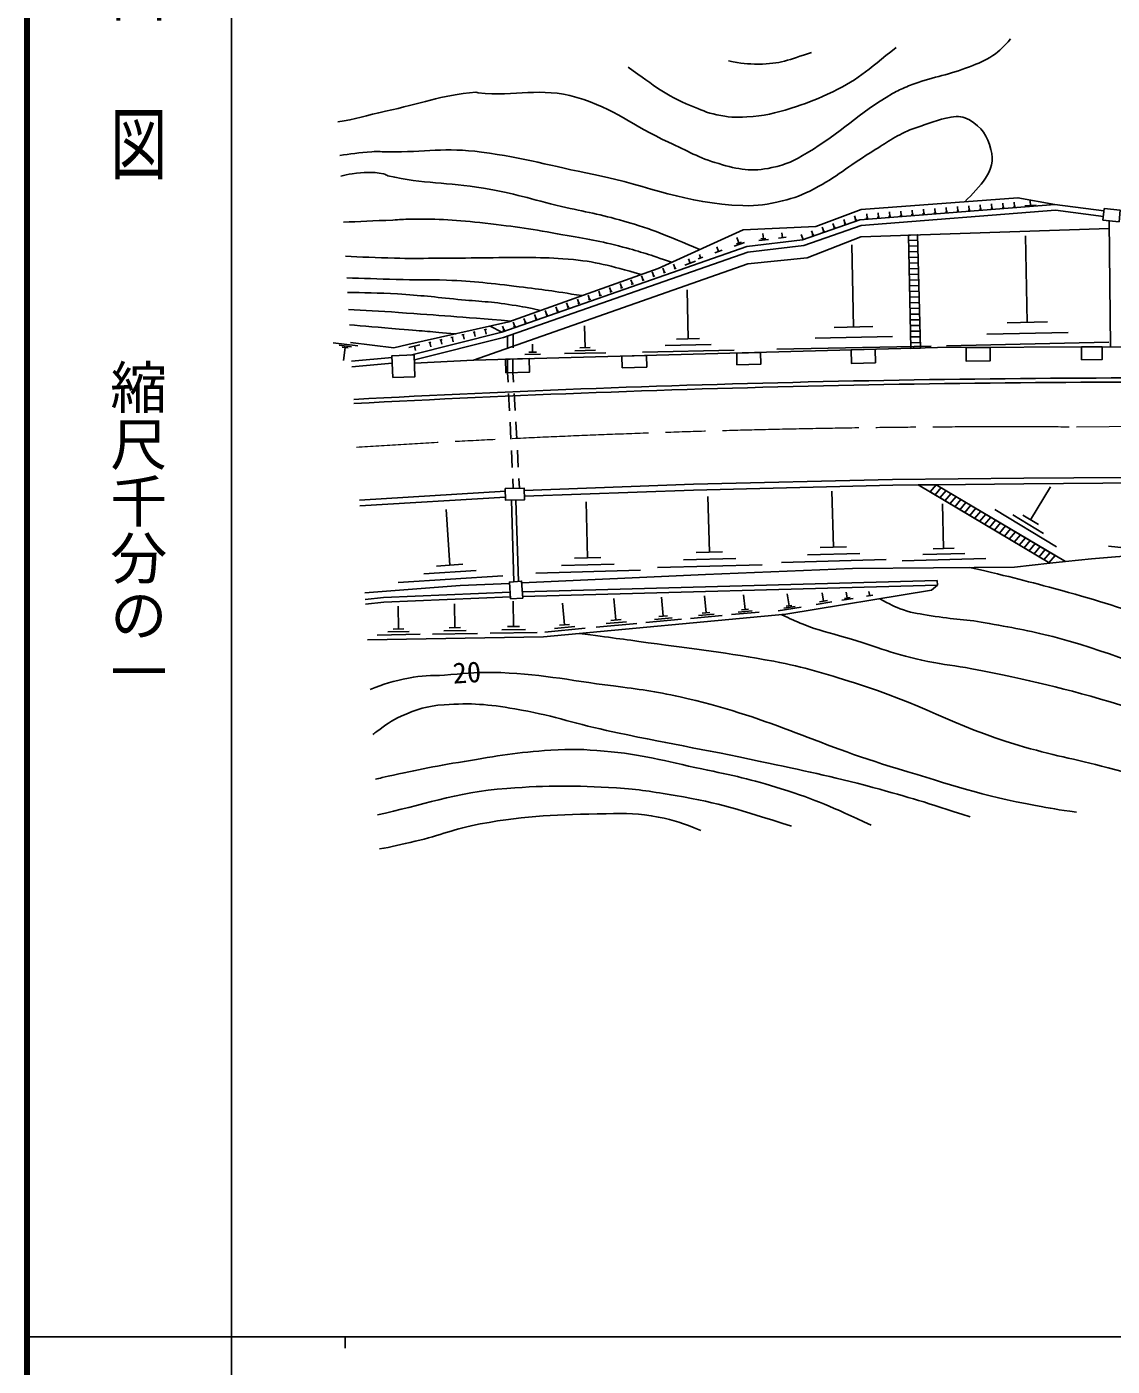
# Model space of a CAD drawing. Units: millimetres, scale not verified. Extents: x 40000 to 680000, y 20000 to 380000.
# Drawn here: x 40000 to 135418, y 202409 to 320192 of the extents above; entities that cross this region are included whole.
import ezdxf
from ezdxf.enums import TextEntityAlignment as Align

# ---------------------------------------------------------------- set-up
doc = ezdxf.new("R2010")
doc.units = ezdxf.units.MM
doc.header["$LTSCALE"] = 1000
doc.linetypes.add('CHAIN', pattern=[18.5, 12, -1.5, 3.5, -1.5])
for name, color, linetype, lineweight in [('M-BGD', 7, 'Continuous', 25), ('M-BMK', 2, 'CHAIN', 13), ('M-TTL', 2, 'Continuous', 140), ('M-TTL-BAND', 7, 'Continuous', 25)]:
    doc.layers.add(name, color=color, linetype=linetype, lineweight=lineweight)
doc.styles.add('@ＭＳ ゴシック', font='')
doc.styles.add('ＭＳ ゴシック', font='')
doc.styles.get('@ＭＳ ゴシック').set_extended_font_data('@MS Gothic')
doc.styles.get('ＭＳ ゴシック').set_extended_font_data('MS Gothic')

msp = doc.modelspace()

# ---------------------------------------------------------------- linework, layer by layer
at = {"layer": 'M-BGD'}
for p, q in [((115864, 303510), (115833, 303909)), ((116861, 303588), (116830, 303987)), ((117858, 303666), (117827, 304065)), ((118855, 303744), (118824, 304143)), ((119852, 303822), (119820, 304221)), ((120948, 303908), (120749, 303892)), ((120849, 303900), (120817, 304299)), ((121945, 303986), (121746, 303970)), ((121846, 303978), (121814, 304377)), ((122942, 304064), (122743, 304048)), ((122843, 304056), (122811, 304455)), ((123939, 304142), (123740, 304126)), ((123840, 304134), (123808, 304533)), ((124936, 304220), (124737, 304204)), ((124836, 304212), (124805, 304611)), ((125933, 304298), (125734, 304282)), ((125833, 304290), (125802, 304689)), ((126930, 304376), (126731, 304360)), ((126830, 304368), (126799, 304767)), ((128725, 304516), (127728, 304438)), ((128226, 304477), (128195, 304876)), ((134688, 304013), (130380, 304559)), ((134640, 303521), (130419, 304061)), ((111004, 302525), (110872, 302903)), ((111948, 302856), (111816, 303233)), ((112042, 302889), (111854, 302823)), ((112892, 303186), (112760, 303564)), ((112986, 303219), (112798, 303153)), ((113970, 303362), (113770, 303346)), ((113870, 303354), (113839, 303753)), ((114967, 303440), (114767, 303424)), ((114867, 303432), (114836, 303831)), ((115964, 303518), (115764, 303502)), ((116961, 303596), (116761, 303580)), ((117957, 303674), (117758, 303658)), ((118954, 303752), (118755, 303736)), ((119951, 303830), (119752, 303814)), ((135266, 292048), (135157, 303137)), ((102599, 301182), (102434, 301652)), ((104965, 301584), (104540, 301533)), ((104752, 301558), (104699, 302011)), ((106756, 301682), (106091, 301603)), ((106424, 301642), (106371, 302085)), ((108218, 301550), (108086, 301928)), ((108267, 301567), (108170, 301533)), ((109116, 301865), (108984, 302242)), ((109211, 301898), (109022, 301832)), ((110060, 302195), (109928, 302573)), ((110155, 302228), (109966, 302162)), ((111099, 302559), (110910, 302492)), ((127956, 294200), (127797, 301813)), ((101134, 300537), (100493, 300313)), ((100813, 300425), (100664, 300852)), ((103081, 301218), (102199, 300910)), ((102819, 301259), (102378, 301105)), ((105190, 301496), (104341, 301395)), ((112684, 293788), (112534, 301022)), ((117522, 301412), (118316, 301433)), ((117532, 300912), (118328, 300933)), ((117543, 300412), (118341, 300433)), ((97001, 298935), (96865, 299311)), ((98788, 299581), (97847, 299241)), ((98318, 299411), (98182, 299787)), ((99444, 299946), (99014, 299796)), ((99229, 299871), (99129, 300158)), ((117554, 299912), (118353, 299934)), ((117565, 299412), (118366, 299434)), ((94180, 297916), (94044, 298292)), ((95120, 298255), (94984, 298632)), ((95214, 298289), (95026, 298221)), ((96061, 298595), (95925, 298972)), ((96155, 298629), (95967, 298561)), ((97095, 298969), (96907, 298901)), ((117575, 298912), (118378, 298934)), ((117586, 298413), (118391, 298434)), ((90418, 296556), (90282, 296932)), ((91358, 296896), (91222, 297272)), ((91452, 296930), (91264, 296862)), ((92299, 297236), (92163, 297612)), ((92393, 297270), (92205, 297202)), ((93239, 297576), (93103, 297952)), ((93333, 297610), (93145, 297542)), ((94274, 297950), (94086, 297882)), ((98137, 292753), (98048, 297057)), ((117597, 297913), (118403, 297934)), ((117607, 297413), (118416, 297434)), ((117618, 296913), (118428, 296935)), ((87596, 295537), (87460, 295913)), ((88537, 295876), (88401, 296253)), ((88631, 295910), (88443, 295842)), ((89477, 296216), (89341, 296593)), ((89571, 296250), (89383, 296182)), ((90512, 296590), (90324, 296522)), ((117629, 296413), (118441, 296435)), ((117640, 295913), (118453, 295935)), ((83834, 294177), (83698, 294553)), ((84775, 294517), (84639, 294893)), ((84869, 294551), (84681, 294483)), ((85715, 294857), (85579, 295233)), ((85809, 294891), (85621, 294823)), ((86656, 295197), (86520, 295573)), ((86750, 295231), (86562, 295163)), ((87690, 295571), (87502, 295503)), ((117650, 295413), (118466, 295435)), ((117661, 294913), (118478, 294935)), ((73505, 292247), (82372, 294247)), ((81771, 293340), (73729, 291324)), ((79232, 293317), (79427, 293362)), ((79330, 293340), (79420, 292950)), ((80206, 293544), (80401, 293589)), ((80304, 293566), (80394, 293177)), ((81771, 293340), (80725, 293876)), ((81953, 293497), (81817, 293874)), ((82047, 293531), (81859, 293463)), ((82894, 293837), (82758, 294214)), ((82988, 293871), (82800, 293803)), ((83928, 294211), (83740, 294143)), ((89081, 291972), (89041, 293902)), ((114380, 293824), (110989, 293753)), ((117672, 294413), (118491, 294435)), ((117683, 293913), (118503, 293935)), ((117693, 293414), (118516, 293436)), ((131544, 293323), (124407, 293174)), ((129740, 294238), (126172, 294163)), ((66939, 292402), (69092, 292141)), ((67460, 292193), (68536, 292063)), ((72275, 291948), (68450, 292441)), ((73505, 292247), (72275, 291948)), ((73583, 292002), (74557, 292229)), ((74070, 292116), (74161, 291726)), ((81915, 292861), (74073, 290895)), ((75336, 292410), (75531, 292456)), ((75434, 292433), (75525, 292043)), ((76310, 292637), (76505, 292682)), ((76408, 292660), (76499, 292270)), ((77284, 292864), (77479, 292909)), ((77382, 292886), (77472, 292497)), ((78258, 293090), (78453, 293136)), ((78356, 293113), (78446, 292723)), ((82255, 291877), (82247, 292977)), ((82761, 293157), (82750, 291973)), ((84468, 291573), (84453, 292295)), ((100166, 292257), (96131, 292173)), ((99146, 292774), (97129, 292732)), ((119503, 292121), (105941, 291839)), ((116094, 292955), (109313, 292814)), ((117704, 292914), (118528, 292936)), ((117715, 292414), (118541, 292436)), ((135132, 292446), (120859, 292148)), ((67711, 292017), (68250, 291952)), ((67981, 291984), (67842, 290836)), ((72108, 291112), (68544, 290800)), ((82740, 290973), (82728, 289790)), ((85148, 291407), (83796, 291379)), ((84806, 291580), (84130, 291566)), ((90900, 291527), (87281, 291451)), ((89990, 291749), (88181, 291711)), ((89533, 291981), (88628, 291962)), ((102194, 291761), (94125, 291594)), ((72126, 290612), (68573, 290301)), ((79279, 290885), (74083, 290624)), ((82272, 289778), (82263, 290877)), ((82312, 288932), (82272, 289778)), ((82728, 289790), (82777, 288943)), ((82431, 286435), (82360, 287933)), ((82835, 287944), (82922, 286447)), ((82550, 283937), (82479, 285436)), ((82980, 285448), (83067, 283951)), ((82669, 281440), (82598, 282939)), ((83124, 282953), (83211, 281455)), ((82757, 279596), (82717, 280441)), ((83269, 280457), (83318, 279610)), ((82071, 279342), (69244, 278566)), ((110910, 274432), (110771, 279343)), ((119948, 279927), (118352, 279912)), ((118352, 279912), (129939, 273015)), ((120383, 279668), (119843, 279025)), ((127646, 280000), (119948, 279927)), ((130506, 273643), (119948, 279927)), ((119948, 279927), (131315, 273161)), ((120818, 279409), (120279, 278766)), ((121254, 279150), (120714, 278507)), ((145207, 280128), (127646, 280000)), ((128248, 276826), (129998, 279730)), ((82084, 278842), (69273, 278067)), ((82821, 271396), (82602, 278563)), ((83220, 271424), (83002, 278573)), ((89304, 273499), (89165, 278410)), ((100008, 273989), (99869, 278899)), ((120601, 274322), (120489, 278250)), ((121689, 278891), (121149, 278247)), ((122124, 278632), (121584, 277988)), ((122559, 278373), (122020, 277729)), ((122995, 278114), (122455, 277470)), ((77176, 272848), (76857, 277750)), ((123430, 277855), (122890, 277211)), ((123865, 277596), (123326, 276952)), ((124300, 277336), (123761, 276693)), ((124736, 277077), (124196, 276434)), ((125171, 276818), (124631, 276175)), ((130533, 274460), (125089, 277741)), ((129391, 275643), (126669, 277284)), ((128929, 276416), (127568, 277237)), ((125606, 276559), (125067, 275916)), ((126042, 276300), (125502, 275657)), ((126477, 276041), (125937, 275397)), ((126912, 275782), (126372, 275138)), ((112061, 274465), (109759, 274399)), ((127347, 275523), (126808, 274879)), ((127783, 275264), (127243, 274620)), ((128218, 275005), (127678, 274361)), ((128653, 274746), (128113, 274102)), ((129088, 274486), (128549, 273843)), ((142725, 273673), (135094, 274517)), ((90455, 273532), (88154, 273466)), ((102328, 273440), (97724, 273310)), ((101159, 274021), (98857, 273956)), ((115549, 273335), (106341, 273074)), ((113230, 273884), (108626, 273753)), ((124312, 273444), (116946, 273235)), ((122456, 273883), (118774, 273779)), ((121522, 274348), (119680, 274296)), ((129524, 274227), (128984, 273584)), ((129959, 273968), (129419, 273325)), ((130394, 273709), (129855, 273066)), ((79514, 272385), (74918, 272086)), ((78325, 272923), (76027, 272773)), ((93943, 272402), (84736, 272141)), ((91624, 272951), (87020, 272820)), ((104647, 272892), (95440, 272630)), ((129939, 273015), (131315, 273161)), ((81852, 271921), (72660, 271323)), ((120040, 271497), (83564, 270506)), ((120051, 271097), (83592, 270107)), ((91795, 268028), (91617, 269925)), ((95941, 268361), (95784, 270038)), ((99711, 268664), (99573, 270141)), ((103141, 268939), (103019, 270235)), ((107019, 269273), (106844, 270342)), ((110395, 269741), (109700, 269627)), ((110048, 269684), (109926, 270425)), ((112632, 269917), (111664, 269758)), ((112369, 270006), (111885, 269927)), ((112127, 269967), (112042, 270483)), ((114382, 270203), (113811, 270109)), ((114097, 270156), (114034, 270537)), ((72679, 267240), (72645, 269252)), ((77637, 267349), (77602, 269460)), ((82790, 267461), (82753, 269676)), ((87264, 267604), (87087, 269501)), ((100057, 268696), (99365, 268632)), ((104386, 268729), (101956, 268502)), ((103763, 268834), (102548, 268720)), ((103444, 268968), (102837, 268911)), ((108064, 269170), (106061, 268842)), ((107541, 269221), (106540, 269058)), ((107269, 269314), (106768, 269232)), ((110773, 269613), (109383, 269385)), ((83309, 267470), (82271, 267452)), ((88176, 267450), (86397, 267284)), ((87709, 267646), (86820, 267562)), ((93618, 267721), (90061, 267388)), ((92707, 267875), (90928, 267708)), ((92240, 268070), (91351, 267987)), ((97552, 268089), (94408, 267795)), ((96747, 268225), (95174, 268078)), ((96334, 268398), (95548, 268324)), ((101131, 268424), (98361, 268165)), ((100421, 268544), (99036, 268414)), ((74574, 266769), (70801, 266705)), ((73626, 267004), (71740, 266973)), ((73150, 267248), (72207, 267232)), ((79626, 266854), (75667, 266787)), ((78632, 267101), (76652, 267068)), ((78132, 267357), (77143, 267340)), ((84876, 266942), (80723, 266872)), ((83833, 267202), (81757, 267167)), ((89087, 267296), (85530, 266963))]:
    msp.add_line(p, q, dxfattribs=at)
for points in [[(82372, 294247), (95492, 298951), (102975, 302334), (109364, 302617), (113347, 304111), (127135, 305152), (130380, 304559)], [(130380, 304559), (113246, 303219), (108189, 301449), (103286, 300866), (81771, 293340)], [(130419, 304061), (113350, 302726), (108303, 300959), (103399, 300376), (81915, 292861)], [(79279, 290885), (103395, 299333), (108606, 299876), (113323, 301736), (135164, 302456)], [(135266, 292048), (120071, 291977), (79279, 290885)], [(153743, 291668), (141679, 291983), (135266, 292048)], [(153772, 280400), (145212, 280628), (127642, 280500), (116111, 280391), (98604, 279959), (83730, 279419)], [(118352, 279912), (116119, 279891), (98620, 279459), (83742, 278919)], [(119948, 279927), (119408, 279284), (129939, 273015)], [(131315, 273161), (133585, 273401), (138187, 273773), (159434, 271423), (164525, 270879)], [(83510, 271299), (99652, 272041), (112601, 272568), (126835, 272687), (129939, 273015)], [(69711, 270415), (78084, 271049), (82438, 271250)], [(119528, 270639), (120051, 271097), (120040, 271497)], [(82492, 270466), (71364, 269999), (69745, 269826)], [(82519, 270067), (71394, 269600), (69767, 269427)], [(69947, 266291), (85423, 266551), (106739, 268548), (119528, 270639)]]:
    msp.add_lwpolyline(points, dxfattribs=at)
for points in [[(134706, 304201), (136119, 304065), (136021, 303053), (134608, 303190)], [(117725, 291914), (118553, 291936), (118304, 301900), (117512, 301874)], [(72172, 289350), (74127, 289421), (74057, 291336), (72103, 291265)], [(82084, 290960), (84161, 291016), (84193, 289829), (82116, 289773)], [(92324, 291234), (94475, 291292), (94503, 290264), (92352, 290206)], [(102406, 291504), (104506, 291560), (104534, 290536), (102433, 290479)], [(112465, 291773), (114574, 291830), (114606, 290654), (112496, 290597)], [(122573, 291988), (124678, 291998), (124684, 290806), (122579, 290796)], [(132728, 292036), (134523, 292045), (134528, 290928), (132733, 290919)], [(82065, 279579), (83725, 279620), (83750, 278592), (82091, 278551)], [(82532, 269879), (83602, 269952), (83500, 271443), (82430, 271369)]]:
    msp.add_lwpolyline(points, close=True, dxfattribs=at)
for radius, end in [(1335791, 93.04703), (1335424, 93.04696)]:
    msp.add_arc((139742, -1046472), radius, 89.38857, end, dxfattribs=at)
for points, knots in [([(67341, 311827), (68858, 312020), (69865, 312419), (71534, 312768), (74642, 313418), (76325, 314162), (79488, 314443), (79562, 314450), (79598, 314406), (79672, 314397), (83043, 314010), (85095, 314940), (88350, 313978), (91713, 312984), (93230, 311501), (96419, 310043), (98122, 309264), (99028, 308680), (100826, 308157), (102584, 307646), (103710, 307422), (105500, 307805), (106782, 308079), (107474, 308420), (108596, 309098), (111655, 310946), (113031, 312506), (116111, 314318), (116574, 314591), (116858, 314700), (117350, 314915), (117601, 315024), (117746, 315077), (118004, 315171), (119873, 315855), (121033, 315919), (122872, 316683), (123687, 317021), (124185, 317154), (124911, 317655), (125607, 318135), (125855, 318410), (126492, 319133)], [0, 0, 0, 0, 1, 1, 1, 2, 2, 2, 3, 3, 3, 4, 4, 4, 5, 5, 5, 6, 6, 6, 7, 7, 7, 8, 8, 8, 9, 9, 9, 10, 10, 10, 11, 11, 11, 12, 12, 12, 13, 13, 13, 14, 14, 14, 14]), ([(92879, 316629), (95296, 314921), (96055, 314206), (98396, 313255), (99263, 312903), (99736, 312635), (100654, 312455), (101671, 312256), (102265, 312194), (103299, 312260), (104851, 312359), (105721, 312568), (107202, 313038), (108477, 313443), (109182, 313712), (110399, 314267), (112992, 315448), (113830, 316311), (116426, 318377)], [0, 0, 0, 0, 1, 1, 1, 2, 2, 2, 3, 3, 3, 4, 4, 4, 5, 5, 5, 6, 6, 6, 6]), ([(101686, 317193), (102848, 316951), (103303, 316922), (104349, 316916), (106201, 316905), (106982, 317281), (108978, 317941)], [0, 0, 0, 0, 1, 1, 1, 2, 2, 2, 2]), ([(67510, 308871), (68372, 308995), (69217, 309134), (70329, 309206), (70905, 309243), (71230, 309190), (71807, 309186), (74992, 309166), (76806, 309602), (79962, 309172), (83865, 308639), (85991, 307984), (89851, 307200), (94971, 306159), (97724, 304655), (102945, 304464), (104306, 304414), (105081, 304574), (106407, 304884), (107546, 305150), (108174, 305394), (109209, 305938), (111237, 307004), (112189, 307915), (114143, 309112), (115417, 309894), (116091, 310413), (117441, 311057), (117711, 311186), (117882, 311210), (118166, 311305), (119363, 311701), (120010, 312035), (121253, 312249), (121882, 312357), (122318, 312323), (122869, 312000), (123951, 311364), (124429, 310612), (124760, 309401), (125291, 307462), (123745, 306154), (122457, 304799)], [0, 0, 0, 0, 1, 1, 1, 2, 2, 2, 3, 3, 3, 4, 4, 4, 5, 5, 5, 6, 6, 6, 7, 7, 7, 8, 8, 8, 9, 9, 9, 10, 10, 10, 11, 11, 11, 12, 12, 12, 13, 13, 13, 14, 14, 14, 14]), ([(67614, 307054), (67914, 307140), (68235, 307211), (68592, 307260), (69665, 307408), (70298, 307456), (71365, 307267), (71528, 307238), (71589, 307129), (71751, 307093), (74973, 306356), (76883, 306550), (80144, 306003), (82857, 305549), (84324, 305030), (87003, 304401), (89148, 303897), (90377, 303718), (92493, 303102), (95164, 302325), (96084, 301904), (99164, 300611)], [0, 0, 0, 0, 1, 1, 1, 2, 2, 2, 3, 3, 3, 4, 4, 4, 5, 5, 5, 6, 6, 6, 7, 7, 7, 7]), ([(67845, 303017), (69154, 303063), (70527, 303126), (72180, 303198), (72783, 303225), (73119, 303271), (73723, 303280), (76298, 303317), (77747, 303199), (80307, 302918), (82981, 302624), (84472, 302384), (87120, 301912), (89190, 301544), (90360, 301366), (92391, 300825), (94085, 300373), (94672, 300183), (96676, 299486)], [0, 0, 0, 0, 1, 1, 1, 2, 2, 2, 3, 3, 3, 4, 4, 4, 5, 5, 5, 6, 6, 6, 6]), ([(68017, 300015), (69339, 299947), (70748, 299889), (72315, 299846), (73671, 299809), (74431, 299829), (75787, 299835), (79101, 299849), (80958, 299918), (84272, 299894), (85572, 299884), (86302, 299874), (87596, 299763), (90149, 299544), (91079, 299201), (94017, 298422)], [0, 0, 0, 0, 1, 1, 1, 2, 2, 2, 3, 3, 3, 4, 4, 4, 5, 5, 5, 5]), ([(68126, 298115), (69480, 298067), (70914, 298021), (72470, 297973), (74202, 297919), (75174, 297983), (76906, 297915), (79403, 297816), (80797, 297628), (83279, 297332), (85441, 297074), (86155, 296968), (88799, 296551)], [0, 0, 0, 0, 1, 1, 1, 2, 2, 2, 3, 3, 3, 4, 4, 4, 4]), ([(68200, 296822), (69523, 296818), (70911, 296796), (72580, 296696), (74657, 296572), (75816, 296430), (77887, 296225), (79760, 296039), (80823, 296031), (82681, 295725), (83660, 295564), (83998, 295509), (85177, 295253)], [0, 0, 0, 0, 1, 1, 1, 2, 2, 2, 3, 3, 3, 4, 4, 4, 4]), ([(68285, 295339), (69613, 295268), (71017, 295188), (72679, 295071), (76538, 294800), (77764, 294704), (82552, 294312)], [0, 0, 0, 0, 1, 1, 1, 2, 2, 2, 2]), ([(122866, 272653), (126771, 271757), (127835, 271465), (130996, 270614), (137350, 268903), (140735, 267358), (147045, 265497), (149387, 264807), (150730, 264526), (153059, 263794), (157348, 262448), (159737, 261548), (163728, 259480), (164767, 258942), (165357, 258595), (166188, 257771), (167017, 256948), (167329, 256350), (168043, 255426), (168958, 254243), (169241, 253851), (170335, 252359)], [0, 0, 0, 0, 1, 1, 1, 2, 2, 2, 3, 3, 3, 4, 4, 4, 5, 5, 5, 6, 6, 6, 7, 7, 7, 7]), ([(115001, 269898), (115901, 269382), (116220, 269208), (117064, 268915), (117980, 268597), (118538, 268573), (119493, 268407), (121480, 268061), (122629, 268097), (124612, 267725), (126968, 267284), (128301, 267073), (130617, 266454), (136141, 264978), (139007, 263421), (144435, 261624), (146249, 261023), (147248, 260620), (149099, 260142), (150634, 259746), (151511, 259568), (153084, 259377), (156056, 259018), (157764, 259207), (160724, 258763), (161945, 258580), (162615, 258332), (163745, 257837), (166417, 256666), (167158, 255137), (169068, 252598)], [0, 0, 0, 0, 1, 1, 1, 2, 2, 2, 3, 3, 3, 4, 4, 4, 5, 5, 5, 6, 6, 6, 7, 7, 7, 8, 8, 8, 9, 9, 9, 10, 10, 10, 10]), ([(106327, 268509), (107208, 268073), (107480, 267961), (108238, 267653), (109655, 267078), (110515, 266938), (111980, 266497), (114795, 265650), (116321, 264963), (119203, 264381), (120702, 264078), (121565, 264035), (123066, 263741), (128238, 262727), (131130, 262070), (136176, 260548), (140588, 259217), (142816, 257747), (147232, 256433), (149502, 255758), (150807, 255447), (153155, 255144), (155449, 254847), (156770, 255059), (159077, 255231), (160843, 255363), (161793, 256188), (163551, 255972), (164346, 255875), (164729, 255522), (165396, 255080), (166568, 254305), (166861, 253609), (167663, 252287)], [0, 0, 0, 0, 1, 1, 1, 2, 2, 2, 3, 3, 3, 4, 4, 4, 5, 5, 5, 6, 6, 6, 7, 7, 7, 8, 8, 8, 9, 9, 9, 10, 10, 10, 11, 11, 11, 11]), ([(88547, 266844), (91504, 266461), (92259, 266356), (94636, 266028), (98950, 265431), (101384, 265194), (105664, 264395), (108485, 263868), (110019, 263341), (112762, 262499), (118514, 260733), (121388, 258722), (127158, 257016), (130207, 256114), (131978, 255841), (135054, 255036), (139520, 253867), (140949, 253431), (146430, 251833)], [0, 0, 0, 0, 1, 1, 1, 2, 2, 2, 3, 3, 3, 4, 4, 4, 5, 5, 5, 6, 6, 6, 6]), ([(70197, 261915), (71373, 262435), (72205, 262617), (73558, 262919), (74763, 263188), (75476, 263100), (76708, 263183), (78346, 263295), (79264, 263455), (80905, 263419), (85098, 263329), (87415, 262751), (91576, 262228), (93873, 261939), (95164, 261770), (97425, 261269), (105127, 259563), (109045, 257193), (116605, 254938), (121282, 253543), (123877, 252591), (128679, 251716), (130080, 251460), (130568, 251351), (132278, 251126)], [0, 0, 0, 0, 1, 1, 1, 2, 2, 2, 3, 3, 3, 4, 4, 4, 5, 5, 5, 6, 6, 6, 7, 7, 7, 8, 8, 8, 8]), ([(70424, 257955), (70537, 258046), (70655, 258137), (70782, 258228), (71579, 258804), (72012, 259174), (72913, 259568), (74308, 260178), (75160, 260472), (76679, 260575), (79108, 260741), (80501, 260622), (82901, 260216), (86096, 259675), (87810, 259009), (90975, 258318), (96234, 257170), (99221, 256725), (104483, 255593), (108359, 254759), (110544, 254338), (114371, 253304), (117740, 252392), (118867, 252039), (122924, 250718)], [0, 0, 0, 0, 1, 1, 1, 2, 2, 2, 3, 3, 3, 4, 4, 4, 5, 5, 5, 6, 6, 6, 7, 7, 7, 8, 8, 8, 8]), ([(70649, 254026), (70841, 254074), (71040, 254122), (71247, 254169), (74054, 254806), (75637, 255124), (78476, 255597), (81423, 256088), (83081, 256379), (86062, 256584), (87894, 256709), (88933, 256651), (90764, 256498), (94161, 256214), (96012, 255628), (99349, 254931), (102100, 254356), (103647, 254025), (106327, 253182), (109504, 252182), (110608, 251643), (114232, 249990)], [0, 0, 0, 0, 1, 1, 1, 2, 2, 2, 3, 3, 3, 4, 4, 4, 5, 5, 5, 6, 6, 6, 7, 7, 7, 7]), ([(70828, 250901), (74681, 251701), (77591, 252868), (82212, 253216), (85957, 253498), (88078, 253486), (91827, 253265), (93863, 253144), (94993, 252924), (97006, 252591), (101077, 251917), (102489, 251361), (107225, 249912)], [0, 0, 0, 0, 1, 1, 1, 2, 2, 2, 3, 3, 3, 4, 4, 4, 4]), ([(71000, 247892), (72058, 248078), (72890, 248275), (74137, 248565), (76393, 249090), (77589, 249679), (79868, 250095), (84138, 250875), (86604, 250915), (90944, 250988), (92733, 251018), (93763, 251054), (95517, 250700), (97013, 250398), (97599, 250189), (99245, 249531)], [0, 0, 0, 0, 1, 1, 1, 2, 2, 2, 3, 3, 3, 4, 4, 4, 5, 5, 5, 5])]:
    msp.add_open_spline(points, degree=3, knots=knots, dxfattribs=at)
for points in [[(68362, 293990), (69563, 293887), (70956, 293766), (72743, 293611)], [(72743, 293611), (75227, 293403), (75227, 293403), (77711, 293196)]]:
    msp.add_open_spline(points, degree=3, dxfattribs=at)
at = {"layer": 'M-BMK'}
msp.add_line((162769, 285215), (131648, 284994), dxfattribs=at)
msp.add_arc((126175, -620929), 905940, 89.65385, 93.61973, dxfattribs=at)
at = {"layer": 'M-TTL'}
msp.add_line((40000, 380000), (40000, 20000), dxfattribs=at)
at = {"layer": 'M-TTL-BAND'}
for p, q in [((58000, 370000), (58000, 20000)), ((40000, 205000), (579000, 205000)), ((68000, 205000), (68000, 204000))]:
    msp.add_line(p, q, dxfattribs=at)

# ---------------------------------------------------------------- texts
at = {"layer": 'M-BGD', "style": 'ＭＳ ゴシック'}
msp.add_text('20', height=1833, rotation=3.582, dxfattribs=at).set_placement((77535, 261879), align=Align.BOTTOM_LEFT)
at = {"layer": 'M-TTL-BAND', "style": '@ＭＳ ゴシック', "width": 1.4}
msp.add_text('平  面  図', height=3666, rotation=270, dxfattribs=at).set_placement((49777, 306475), align=Align.MIDDLE_RIGHT)
at = {"layer": 'M-TTL-BAND', "style": '@ＭＳ ゴシック'}
msp.add_text('縮尺千分の一', height=3666, rotation=270, dxfattribs=at).set_placement((49777, 261030), align=Align.MIDDLE_RIGHT)

doc.saveas('drawing.dxf')
